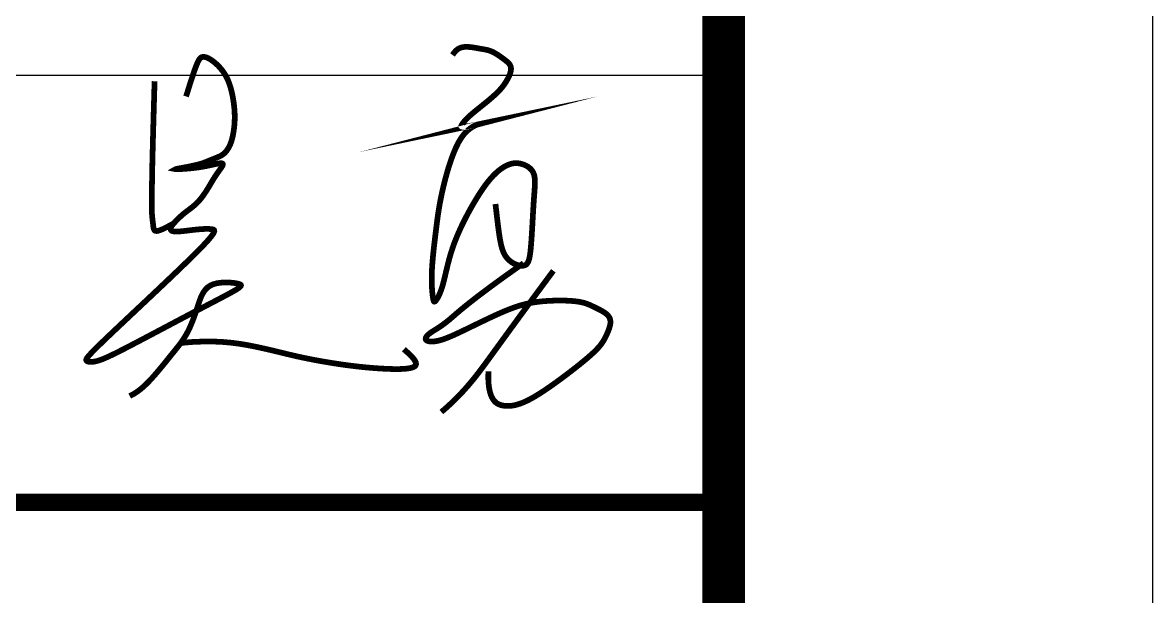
# Model space of a CAD drawing. Extents: x 4150464 to 4450492, y 483482 to 853422.
# Drawn here: x 4305052 to 4307688, y 836678 to 838016 of the extents above; entities that cross this region are included whole.
import ezdxf

# ---------------------------------------------------------------- set-up
doc = ezdxf.new("R2010")
doc.units = 0
doc.header["$LTSCALE"] = 1000
doc.header["$MEASUREMENT"] = 0
doc.layers.add('0-签名', color=2, linetype='Continuous')
doc.layers.add('图框', color=7, linetype='Continuous')

msp = doc.modelspace()

# ---------------------------------------------------------------- linework, layer by layer
at = {"color": 3}
msp.add_lwpolyline([(4248287.746026267, 811421.8895075452), (4248287.746026267, 853421.8895075452), (4307687.746026267, 853421.8895075452), (4307687.746026267, 811421.8895075452)], close=True, dxfattribs=at)
at = {"const_width": 100}
msp.add_lwpolyline([(4250787.746026267, 812421.8895075452), (4306687.746026267, 812421.8895075452), (4306687.746026267, 852421.8895075452), (4250787.746026267, 852421.8895075452)], close=True, dxfattribs=at)
at = {"layer": '0-签名', "color": 4, "const_width": 13.33333200047491}
for points in [[(4305433.654882859, 837844.1884467609), (4305442.164312785, 837871.3399261455), (4305449.044273026, 837892.506744249), (4305454.566342449, 837908.4436977492), (4305459.002099914, 837919.9055833239), (4305462.623124283, 837927.6471976512), (4305465.700994421, 837932.4233374088), (4305468.50728919, 837934.9887992744), (4305471.313587453, 837936.0983799265), (4305474.339918247, 837936.3903427315), (4305477.600111317, 837936.0368178119), (4305481.056446576, 837935.093401979), (4305484.671203947, 837933.6156920441), (4305488.406663343, 837931.6592848192), (4305492.225104686, 837929.2797771152), (4305496.088807891, 837926.5327657436), (4305499.960052877, 837923.4738475159), (4305503.802691406, 837920.1499812789), (4305507.586862619, 837916.5735740236), (4305511.284277503, 837912.7483947754), (4305514.866647046, 837908.6782125602), (4305518.305682233, 837904.366796405), (4305521.573094049, 837899.8179153348), (4305524.640593481, 837895.0353383762), (4305527.479891517, 837890.022834555), (4305530.069928603, 837884.7885705116), (4305532.418563033, 837879.3583033439), (4305534.540882559, 837873.762187764), (4305536.451974933, 837868.0303784832), (4305538.166927912, 837862.1930302144), (4305539.700829247, 837856.2802976693), (4305541.068766691, 837850.3223355599), (4305542.285827999, 837844.349298598), (4305543.364586297, 837838.3888284466), (4305544.307556213, 837832.4585145724), (4305545.114737745, 837826.5734333917), (4305545.786130894, 837820.7486613223), (4305546.32173566, 837814.9992747812), (4305546.721552042, 837809.3403501853), (4305546.985580041, 837803.786963952), (4305547.113819657, 837798.3541924979), (4305547.108156917, 837793.0561701148), (4305546.978021958, 837787.9032625887), (4305546.734730944, 837782.9048935801), (4305546.38960004, 837778.0704867495), (4305545.95394541, 837773.4094657577), (4305545.43908322, 837768.9312542649), (4305544.856329633, 837764.6452759316), (4305544.217000813, 837760.5609544183), (4305543.531155379, 837756.685514552), (4305542.803821769, 837753.0173858274), (4305542.038770869, 837749.5527989052), (4305541.239773573, 837746.2879844464), (4305540.410600771, 837743.2191731122), (4305539.555023352, 837740.3425955633), (4305538.676812205, 837737.6544824608), (4305537.779738224, 837735.151064466), (4305536.866315218, 837732.8254311234), (4305535.934028676, 837730.6581075154), (4305534.979107011, 837728.6264776078), (4305533.997778633, 837726.7079253665), (4305532.986271954, 837724.8798347577), (4305531.940815384, 837723.1195897469), (4305530.857637334, 837721.4045743009), (4305529.732966215, 837719.7121723851), (4305528.558001305, 837718.0244796912), (4305527.30382534, 837716.3424388154), (4305525.936491922, 837714.6717040786), (4305524.422054656, 837713.0179298024), (4305522.726567144, 837711.3867703087), (4305520.816082988, 837709.7838799183), (4305518.656655791, 837708.2149129533), (4305516.214339158, 837706.6855237347), (4305513.471216991, 837705.199795974), (4305510.473494399, 837703.7555309425), (4305507.283406796, 837702.3489593007), (4305503.963189589, 837700.9763117102), (4305500.575078191, 837699.6338188318), (4305497.181308012, 837698.3177113263), (4305493.844114463, 837697.0242198547), (4305490.625732955, 837695.7495750783), (4305487.561995794, 837694.49000771), (4305484.58312288, 837693.2417486717), (4305481.592931007, 837692.0010289373), (4305478.49523697, 837690.7640794809), (4305475.193857563, 837689.5271312762), (4305471.59260958, 837688.2864152973), (4305467.595309817, 837687.0381625183), (4305463.105775069, 837685.778603913), (4305458.071199129, 837684.5077395858), (4305452.612283793, 837683.2406461623), (4305446.893107856, 837681.9961693988), (4305441.077750109, 837680.7931550513), (4305435.33028935, 837679.6504488762), (4305429.814804371, 837678.5868966293), (4305424.695373967, 837677.6213440669), (4305420.136076934, 837676.7726369449), (4305416.282760853, 837676.055537778), (4305413.208348471, 837675.4684761118), (4305410.96753132, 837675.0057982514), (4305409.615000935, 837674.6618505011), (4305409.205448851, 837674.430979165), (4305409.7935666, 837674.3075305482), (4305411.434045717, 837674.2858509549), (4305414.181577737, 837674.3602866896), (4305418.052506793, 837674.5270687258), (4305422.909787423, 837674.789966716), (4305428.578026764, 837675.1546349814), (4305434.881831953, 837675.6267278437), (4305441.645810127, 837676.2118996242), (4305448.694568425, 837676.9158046443), (4305455.852713983, 837677.7440972256), (4305462.944853938, 837678.7024316895), (4305469.817597878, 837679.7879813446), (4305476.405565188, 837680.963995449), (4305482.665377705, 837682.1852422473), (4305488.553657264, 837683.4064899846), (4305494.0270257, 837684.5825069058), (4305499.042104849, 837685.6680612555), (4305503.555516546, 837686.6179212788), (4305507.523882626, 837687.3868552209), (4305510.912626465, 837687.9337148292), (4305513.722377593, 837688.2336858625), (4305515.962567076, 837688.2660375822), (4305517.642625986, 837688.0100392497), (4305518.771985389, 837687.4449601262), (4305519.360076355, 837686.5500694735), (4305519.416329952, 837685.3046365527), (4305518.950177249, 837683.6879306252), (4305517.981421766, 837681.6886440914), (4305516.571356832, 837679.3331619073), (4305514.791648228, 837676.657292167), (4305512.713961734, 837673.6968429654), (4305510.409963131, 837670.487622397), (4305507.951318201, 837667.0654385565), (4305505.409692721, 837663.4660995384), (4305502.856752476, 837659.7254134375), (4305500.349389906, 837655.8757331728), (4305497.885404103, 837651.9355909626), (4305495.447820821, 837647.9200638505), (4305493.019665811, 837643.8442288789), (4305490.58396483, 837639.7231630911), (4305488.123743629, 837635.5719435303), (4305485.622027962, 837631.4056472394), (4305483.061843582, 837627.2393512614), (4305480.429045402, 837623.0897031452), (4305477.72080496, 837618.9796324626), (4305474.937122955, 837614.9336392912), (4305472.078000089, 837610.9762237086), (4305469.143437057, 837607.1318857924), (4305466.133434559, 837603.4251256201), (4305463.047993296, 837599.8804432694), (4305459.887113963, 837596.5223388178), (4305456.656140694, 837593.3684020967), (4305453.381791358, 837590.4085819528), (4305450.096127254, 837587.6259169865), (4305446.831209684, 837585.0034457983), (4305443.61909995, 837582.5242069885), (4305440.491859353, 837580.1712391574), (4305437.481549195, 837577.9275809054), (4305434.620230776, 837575.7762708331), (4305431.930849909, 837573.7006615484), (4305429.399890454, 837571.6853616876), (4305427.004720778, 837569.7152938948), (4305424.722709254, 837567.775380814), (4305422.53122425, 837565.8505450892), (4305420.407634136, 837563.9257093645), (4305418.329307283, 837561.9857962837), (4305416.27361206, 837560.0157284907), (4305414.225460713, 837558.0060825862), (4305412.199940996, 837555.9700509957), (4305410.21968454, 837553.9264801012), (4305408.307322974, 837551.8942162851), (4305406.485487929, 837549.8921059289), (4305404.776811034, 837547.9389954149), (4305403.20392392, 837546.0537311251), (4305401.789458217, 837544.2551594418), (4305400.553845229, 837542.5583575121), (4305399.508714953, 837540.963325545), (4305398.663497059, 837539.4662945138), (4305398.027621221, 837538.0634953931), (4305397.610517107, 837536.7511591564), (4305397.421614392, 837535.5255167782), (4305397.470342743, 837534.3827992319), (4305397.766131835, 837533.3192374918), (4305398.324383486, 837532.3345176028), (4305399.184388109, 837531.4421458934), (4305400.391408266, 837530.6590837629), (4305401.990706517, 837530.0022926116), (4305404.027545426, 837529.4887338385), (4305406.547187553, 837529.1353688436), (4305409.59489546, 837528.9591590259), (4305413.215931708, 837528.9770657858), (4305417.431670264, 837529.1969415469), (4305422.167930725, 837529.5902028338), (4305427.326644089, 837530.1191571951), (4305432.809741356, 837530.7461121797), (4305438.519153528, 837531.4333753367), (4305444.356811603, 837532.1432542147), (4305450.224646583, 837532.8380563625), (4305456.024589467, 837533.480089329), (4305461.669572422, 837534.036058069), (4305467.116532282, 837534.4902571596), (4305472.333407046, 837534.8313785838), (4305477.288134716, 837535.0481143245), (4305481.948653289, 837535.1291563651), (4305486.282900767, 837535.063196688), (4305490.25881515, 837534.8389272767), (4305493.844334438, 837534.4450401138), (4305496.917463887, 837533.7866160201), (4305498.996477798, 837532.4342911674), (4305499.509717721, 837529.8750905648), (4305497.885525212, 837525.5960392212), (4305493.552241824, 837519.0841621461), (4305485.938209114, 837509.8264843489), (4305474.471768634, 837497.310030838), (4305458.581261941, 837481.0218266235), (4305437.990604131, 837460.710409943), (4305413.606004468, 837437.1703719483), (4305386.629245765, 837411.4578170201), (4305358.262110827, 837384.6288495392), (4305329.706382467, 837357.7395738862), (4305302.163843491, 837331.8460944414), (4305276.836276709, 837308.0045155857), (4305254.925464929, 837287.2709416999), (4305237.348932884, 837270.4434190586), (4305223.887172999, 837257.2877615157), (4305214.036419624, 837247.3117248185), (4305207.292907105, 837240.0230647151), (4305203.152869794, 837234.9295369533), (4305201.112542037, 837231.5388972808), (4305200.668158184, 837229.3589014455), (4305201.315952584, 837227.8973051952), (4305202.632663121, 837226.7483024963), (4305204.517041821, 837225.8518401904), (4305206.948344246, 837225.234303337), (4305209.905825957, 837224.9220769966), (4305213.368742516, 837224.9415462294), (4305217.316349487, 837225.3190960952), (4305221.727902428, 837226.0811116539), (4305226.582656904, 837227.2539779656), (4305231.901044915, 837228.8766442935), (4305237.868204229, 837231.0383167097), (4305244.710449046, 837233.8407654897), (4305252.654093576, 837237.3857609087), (4305261.92545202, 837241.7750732424), (4305272.750838586, 837247.1104727655), (4305285.356567478, 837253.4937297537), (4305299.968952901, 837261.026614482), (4305316.695808291, 837269.74870428), (4305335.170944007, 837279.4508046927), (4305354.90966964, 837289.8615283195), (4305375.427294778, 837300.7094877593), (4305396.239129011, 837311.7232956118), (4305416.860481929, 837322.6315644758), (4305436.806663122, 837333.1629069506), (4305455.59298218, 837343.0459356355), (4305472.820245381, 837352.0617187729), (4305488.431245748, 837360.2011471796), (4305502.454272994, 837367.5075673144), (4305514.917616832, 837374.0243256376), (4305525.849566974, 837379.7947686086), (4305535.278413132, 837384.862242687), (4305543.232445018, 837389.2700943328), (4305549.739952345, 837393.0616700053), (4305554.825452655, 837396.2837713393), (4305558.498374803, 837398.9970206709), (4305560.764375472, 837401.2654955115), (4305561.629111351, 837403.1532733717), (4305561.098239122, 837404.7244317634), (4305559.177415469, 837406.0430481972), (4305555.872297078, 837407.173200185), (4305551.188540636, 837408.1789652372), (4305545.181780919, 837409.0926962213), (4305538.107565095, 837409.8198474287), (4305530.271418422, 837410.2341485061), (4305521.978866159, 837410.2093291008), (4305513.535433568, 837409.61911886), (4305505.246645909, 837408.3372474306), (4305497.418028439, 837406.2374444599), (4305490.355106421, 837403.1934395949), (4305484.288595643, 837399.1216808758), (4305479.149974014, 837394.1094899145), (4305474.795909973, 837388.2869067157), (4305471.083071958, 837381.7839712843), (4305467.868128409, 837374.730723625), (4305465.007747763, 837367.2572037433), (4305462.35859846, 837359.493451643), (4305459.777348938, 837351.56950733), (4305457.141727072, 837343.6012759437), (4305454.413698481, 837335.6481231651), (4305451.57628822, 837327.7552798109), (4305448.612521342, 837319.9679766966), (4305445.505422902, 837312.331444639), (4305442.238017958, 837304.8909144539), (4305438.79333156, 837297.6916169573), (4305435.154388765, 837290.7787829661), (4305431.311130139, 837284.1816239702), (4305427.281158294, 837277.8652741576), (4305423.088991352, 837271.7788483908), (4305418.759147438, 837265.8714615325), (4305414.316144675, 837260.0922284443), (4305409.784501186, 837254.3902639893), (4305405.188735094, 837248.7146830296), (4305400.553364523, 837243.0146004274), (4305395.893006184, 837237.2455703064), (4305391.182671147, 837231.388903836), (4305386.38746907, 837225.432351447), (4305381.47250961, 837219.3636635696), (4305376.402902422, 837213.1705906352), (4305371.143757168, 837206.8408830736), (4305365.660183502, 837200.362291316), (4305359.917291085, 837193.7225657927), (4305353.883646861, 837186.9330145735), (4305347.541646939, 837180.0991762809), (4305340.877144715, 837173.3501471768), (4305333.875993587, 837166.8150235235), (4305326.524046953, 837160.6229015824), (4305318.807158208, 837154.9028776151), (4305310.71118075, 837149.7840478837), (4305302.221967977, 837145.3955086498)], [(4306055.231621009, 837940.7923265623), (4306059.100347933, 837946.4001449377), (4306063.045181933, 837950.8010789563), (4306067.055250169, 837954.1354643581), (4306071.119679803, 837956.5436368827), (4306075.227597996, 837958.1659322698), (4306079.368131909, 837959.142686259), (4306083.530408705, 837959.6142345897), (4306087.703555544, 837959.720913002), (4306091.875793722, 837959.585854697), (4306096.031721071, 837959.2633827222), (4306100.155029555, 837958.790617587), (4306104.229411139, 837958.2046798011), (4306108.238557788, 837957.5426898734), (4306112.166161467, 837956.8417683134), (4306115.995914141, 837956.1390356305), (4306119.711507775, 837955.471612334), (4306123.303580414, 837954.8628873487), (4306126.790554419, 837954.2813232613), (4306130.197798235, 837953.6816510742), (4306133.550680305, 837953.0186017894), (4306136.87456907, 837952.2469064088), (4306140.194832973, 837951.3212959352), (4306143.536840457, 837950.1965013708), (4306146.925959964, 837948.8272537172), (4306150.378801836, 837947.1836754447), (4306153.876943997, 837945.2974548936), (4306157.393206276, 837943.2156718711), (4306160.900408497, 837940.9854061855), (4306164.371370484, 837938.6537376442), (4306167.778912064, 837936.2677460555), (4306171.09585306, 837933.8745112268), (4306174.295013299, 837931.5211129657), (4306177.346796381, 837929.2407485689), (4306180.211941004, 837927.011085287), (4306182.848769643, 837924.795907859), (4306185.215604773, 837922.5590010239), (4306187.270768866, 837920.2641495212), (4306188.972584399, 837917.8751380902), (4306190.279373844, 837915.3557514697), (4306191.149459678, 837912.6697743989), (4306191.553848826, 837909.789441803), (4306191.514286037, 837906.7207893501), (4306191.065200507, 837903.4783028942), (4306190.241021439, 837900.0764682889), (4306189.076178029, 837896.5297713887), (4306187.60509948, 837892.8526980472), (4306185.86221499, 837889.0597341184), (4306183.88195376, 837885.1653654566), (4306181.681778078, 837881.1773614981), (4306179.211282592, 837877.0766260114), (4306176.403095041, 837872.8373463477), (4306173.189843164, 837868.4337098585), (4306169.504154698, 837863.8399038946), (4306165.278657381, 837859.0301158074), (4306160.445978952, 837853.9785329478), (4306154.938747147, 837848.6593426673), (4306148.734147978, 837843.0677872342), (4306141.987600535, 837837.2833285853), (4306134.899082181, 837831.4064835755), (4306127.668570277, 837825.5377690587), (4306120.496042189, 837819.7777018889), (4306113.581475277, 837814.2267989209), (4306107.124846905, 837808.9855770089), (4306101.326134433, 837804.1545530069), (4306096.337737053, 837799.8107743866), (4306092.121741257, 837795.937411089), (4306088.592655365, 837792.4941636727), (4306085.664987699, 837789.4407326956), (4306083.253246579, 837786.7368187166), (4306081.271940324, 837784.3421222935), (4306079.635577256, 837782.2163439847), (4306078.258665693, 837780.3191843489), (4306077.089290857, 837778.620380284), (4306076.209845573, 837777.1298140469), (4306075.736299563, 837775.8674042348), (4306075.784622553, 837774.8530694447), (4306076.470784265, 837774.1067282727), (4306077.910754425, 837773.6482993166), (4306080.220502756, 837773.497701173), (4306083.515998983, 837773.6748524385), (4306087.82804721, 837774.1800550192), (4306092.846789067, 837774.9351440577), (4306098.177200561, 837775.8423380053), (4306103.424257703, 837776.8038553137), (4306108.192936501, 837777.7219144341), (4306112.088212965, 837778.4987338185), (4306114.715063103, 837779.036531918), (4306115.678462925, 837779.2375271842), (4306114.699199676, 837778.9849841311), (4306111.96130554, 837778.0863515236), (4306107.764623941, 837776.3301241889), (4306102.4089983, 837773.5047969546), (4306096.194272039, 837769.3988646478), (4306089.42028858, 837763.8008220957), (4306082.386891345, 837756.4991641261), (4306075.393923755, 837747.282385566), (4306068.695137429, 837736.0408123373), (4306062.359916771, 837723.0720947408), (4306056.411554384, 837708.7757141714), (4306050.873342868, 837693.5511520244), (4306045.768574825, 837677.7978896953), (4306041.120542857, 837661.9154085787), (4306036.952539565, 837646.3031900702), (4306033.28785755, 837631.360715565), (4306030.135419459, 837617.4015077001), (4306027.446668122, 837604.3952540825), (4306025.158676414, 837592.2256835599), (4306023.20851721, 837580.776524981), (4306021.533263385, 837569.9315071946), (4306020.069987815, 837559.5743590489), (4306018.755763373, 837549.5888093922), (4306017.527662937, 837539.8585870734), (4306016.334696688, 837530.290179373), (4306015.173624054, 837520.8811073035), (4306014.053141765, 837511.6516503089), (4306012.981946557, 837502.6220878337), (4306011.968735163, 837493.8126993224), (4306011.022204317, 837485.2437642193), (4306010.151050752, 837476.9355619692), (4306009.363971203, 837468.9083720159), (4306008.668695982, 837461.1747483388), (4306008.069089721, 837453.7163430557), (4306007.568050635, 837446.5070828183), (4306007.168476935, 837439.5208942788), (4306006.873266834, 837432.7317040896), (4306006.685318544, 837426.1134389022), (4306006.607530277, 837419.6400253696), (4306006.642800247, 837413.2853901435), (4306006.791127987, 837407.0408420556), (4306007.040918319, 837400.9672186573), (4306007.377677386, 837395.1427396785), (4306007.786911328, 837389.6456248506), (4306008.254126291, 837384.5540939039), (4306008.764828414, 837379.9463665688), (4306009.304523842, 837375.9006625761), (4306009.858718717, 837372.4952016566), (4306010.419683308, 837369.7903385616), (4306011.006744389, 837367.7749681275), (4306011.645992858, 837366.4201202109), (4306012.363519616, 837365.6968246684), (4306013.185415562, 837365.5761113572), (4306014.137771597, 837366.0290101345), (4306015.246678619, 837367.0265508567), (4306016.538227528, 837368.5397633808), (4306018.029328873, 837370.553197037), (4306019.700171798, 837373.1054790479), (4306021.521765093, 837376.248756109), (4306023.46511755, 837380.0351749163), (4306025.501237961, 837384.5168821653), (4306027.601135117, 837389.746024552), (4306029.735817811, 837395.7747487719), (4306031.876294834, 837402.6552015208), (4306034.005171437, 837410.4100762389), (4306036.151438712, 837418.9442533462), (4306038.355684213, 837428.1331600063), (4306040.65849549, 837437.8522233833), (4306043.100460094, 837447.9768706416), (4306045.722165579, 837458.3825289453), (4306048.564199496, 837468.9446254582), (4306051.667149397, 837479.5385873448), (4306055.064838241, 837490.065915169), (4306058.764030621, 837500.5324030952), (4306062.764726538, 837510.9699186874), (4306067.06692599, 837521.41032951), (4306071.670628979, 837531.8855031272), (4306076.575835503, 837542.4273071035), (4306081.782545562, 837553.067609003), (4306087.290759157, 837563.8382763898), (4306093.091295938, 837574.7441378823), (4306099.138254145, 837585.6818663129), (4306105.376551673, 837596.5210955685), (4306111.751106412, 837607.1314595358), (4306118.206836255, 837617.3825921011), (4306124.688659094, 837627.1441271512), (4306131.141492821, 837636.2856985726), (4306137.510255327, 837644.6769402521), (4306143.747595169, 837652.2159734722), (4306149.837083551, 837658.9148690999), (4306155.770022342, 837664.8141853979), (4306161.537713412, 837669.9544806294), (4306167.13145863, 837674.3763130573), (4306172.542559864, 837678.1202409442), (4306177.762318984, 837681.2268225534), (4306182.782037857, 837683.7366161477), (4306187.599300027, 837685.6882486888), (4306192.236815727, 837687.1126219342), (4306196.723576865, 837688.0387063397), (4306201.088575346, 837688.4954723616), (4306205.36080308, 837688.5118904554), (4306209.569251971, 837688.1169310778), (4306213.742913929, 837687.3395646845), (4306217.910780858, 837686.2087617316), (4306222.083000463, 837684.7443186562), (4306226.19434363, 837682.9293358161), (4306230.160737045, 837680.7377395511), (4306233.89810739, 837678.1434562001), (4306237.322381348, 837675.1204121022), (4306240.349485605, 837671.6425335971), (4306242.895346844, 837667.6837470231), (4306244.875891747, 837663.2179787201), (4306246.235071321, 837658.2061185094), (4306247.028933862, 837652.5569101432), (4306247.341551987, 837646.1660608558), (4306247.256998314, 837638.929277882), (4306246.85934546, 837630.7422684559), (4306246.232666043, 837621.5007398119), (4306245.46103268, 837611.1003991847), (4306244.628517989, 837599.4369538089), (4306243.803249878, 837586.488193356), (4306242.989577412, 837572.5602372466), (4306242.175904945, 837558.0412873388), (4306241.350636834, 837543.3195454904), (4306240.502177433, 837528.7832135591), (4306239.618931098, 837514.8204934034), (4306238.689302183, 837501.8195868805), (4306237.701695044, 837490.1686958487), (4306236.632434306, 837480.1724912268), (4306235.409525685, 837471.8015201767), (4306233.948895164, 837464.9427989209), (4306232.166468728, 837459.483343683), (4306229.978172364, 837455.3101706852), (4306227.299932054, 837452.3102961506), (4306224.047673786, 837450.3707363016), (4306220.137323543, 837449.378507362), (4306215.530226498, 837449.2409046069), (4306210.36940457, 837449.9463395257), (4306204.843298867, 837451.5035026607), (4306199.140350497, 837453.9210845537), (4306193.449000567, 837457.2077757469), (4306187.957690184, 837461.3722667831), (4306182.854860455, 837466.4232482039), (4306178.328952487, 837472.3694105516), (4306174.509458435, 837479.297664308), (4306171.29007464, 837487.6077997112), (4306168.505548488, 837497.777826939), (4306165.990627369, 837510.2857561696), (4306163.580058669, 837525.6095975805), (4306161.108589776, 837544.2273613496), (4306158.410968078, 837566.6170576548), (4306155.321940963, 837593.2566966738)], [(4305360.181478387, 837879.6437382405), (4305358.233057086, 837812.2786598145), (4305356.76532613, 837759.2400535555), (4305355.705738679, 837718.5449412253), (4305354.981747887, 837688.2103445865), (4305354.520806911, 837666.2532854008), (4305354.250368912, 837650.6907854306), (4305354.097887043, 837639.5398664374), (4305353.990814463, 837630.817550184), (4305353.871397814, 837622.8683370231), (4305353.741057669, 837615.3466416721), (4305353.61600809, 837608.2343574397), (4305353.512463137, 837601.5133776346), (4305353.446636868, 837595.1655955645), (4305353.434743343, 837589.1729045387), (4305353.492996623, 837583.5171978651), (4305353.637610766, 837578.1803688526), (4305353.878703317, 837573.1448317643), (4305354.202005748, 837568.3950846822), (4305354.587153015, 837563.9161466432), (4305355.013780075, 837559.6930366848), (4305355.461521886, 837555.7107738431), (4305355.910013403, 837551.9543771553), (4305356.338889583, 837548.4088656586), (4305356.727785381, 837545.0592583895), (4305357.075131634, 837541.9037508499), (4305357.454542681, 837538.9932443991), (4305357.958428742, 837536.3918168612), (4305358.679200036, 837534.1635460604), (4305359.70926678, 837532.3725098213), (4305361.141039195, 837531.0827859675), (4305363.066927499, 837530.3584523234), (4305365.579341913, 837530.263586713), (4305368.726687519, 837530.8292858184), (4305372.381348878, 837531.9547217507), (4305376.371705415, 837533.5060854792), (4305380.526136553, 837535.3495679728), (4305384.673021719, 837537.3513602009), (4305388.640740336, 837539.3776531327), (4305392.257671831, 837541.2946377371), (4305395.352195629, 837542.968504983), (4305397.795753505, 837544.2955999782), (4305399.632036643, 837545.2928843829), (4305400.947798576, 837546.0074739957), (4305401.829792839, 837546.4864846154), (4305402.364772966, 837546.7770320403), (4305402.63949249, 837546.9262320693), (4305402.740704947, 837546.9812005009), (4305402.755163869, 837546.9890531341), (4305402.755163869, 837546.9890531341), (4305402.755163869, 837546.9890531341), (4305402.755163869, 837546.9890531341), (4305402.755163869, 837546.9890531341), (4305402.755163869, 837546.9890531341), (4305402.755163869, 837546.9890531341), (4305402.75516387, 837546.9890531341), (4305402.75516387, 837546.9890531341)], [(4306220.632190303, 837455.3116781285), (4306176.884354422, 837424.2987186392), (4306141.723551575, 837398.6901731922), (4306113.995953264, 837377.8414516433), (4306092.547730985, 837361.1079638493), (4306076.225056239, 837347.8451196665), (4306063.874100526, 837337.4083289511), (4306054.341035342, 837329.1530015597), (4306046.472032187, 837322.4345473482), (4306039.305084101, 837316.697701537), (4306032.645470282, 837311.7445008042), (4306026.490291471, 837307.466307191), (4306020.836648406, 837303.7544827387), (4306015.681641826, 837300.5003894893), (4306011.022372472, 837297.5953894844), (4306006.855941082, 837294.9308447656), (4306003.179448397, 837292.3981173744), (4305999.995793385, 837289.911503932), (4305997.331067937, 837287.4770393758), (4305995.21716217, 837285.1236932233), (4305993.685966208, 837282.8804349918), (4305992.769370166, 837280.7762341979), (4305992.499264165, 837278.8400603593), (4305992.907538325, 837277.1008829933), (4305994.026082765, 837275.5876716168), (4305995.875674414, 837274.3303616582), (4305998.432637432, 837273.3627521917), (4306001.662182788, 837272.7196082026), (4306005.529521452, 837272.4356946766), (4306009.999864393, 837272.5457765989), (4306015.038422579, 837273.0846189549), (4306020.610406982, 837274.0869867306), (4306026.681028568, 837275.5876449104), (4306033.220813445, 837277.6092873528), (4306040.221548263, 837280.1263234047), (4306047.68033481, 837283.1010912852), (4306055.594274873, 837286.4959292139), (4306063.960470241, 837290.2731754102), (4306072.776022699, 837294.395168093), (4306082.038034035, 837298.824245482), (4306091.743606038, 837303.5227457965), (4306101.869063567, 837308.4452819468), (4306112.30762377, 837313.5155656079), (4306122.931726867, 837318.6495831457), (4306133.613813081, 837323.7633209261), (4306144.226322629, 837328.7727653151), (4306154.641695736, 837333.5939026785), (4306164.732372618, 837338.1427193822), (4306174.370793498, 837342.3352017924), (4306183.465153931, 837346.1061669043), (4306192.06667081, 837349.4657542319), (4306200.262316361, 837352.4429339177), (4306208.139062813, 837355.0666761051), (4306215.783882394, 837357.3659509374), (4306223.28374733, 837359.3697285573), (4306230.72562985, 837361.1069791082), (4306238.196502181, 837362.6066727329), (4306245.764492695, 837363.8948826231), (4306253.422354349, 837364.9860941633), (4306261.143996242, 837365.8918957859), (4306268.903327473, 837366.6238759242), (4306276.674257145, 837367.1936230105), (4306284.430694357, 837367.6127254784), (4306292.146548208, 837367.8927717598), (4306299.795727801, 837368.045350288), (4306307.348276553, 837368.0791523352), (4306314.758775163, 837367.9912805324), (4306321.977938644, 837367.7759403507), (4306328.956482014, 837367.42733726), (4306335.645120287, 837366.9396767314), (4306341.994568481, 837366.3071642355), (4306347.95554161, 837365.5240052429), (4306353.478754689, 837364.5844052238), (4306358.535699547, 837363.4859496616), (4306363.180975256, 837362.2397440847), (4306367.489957699, 837360.8602740343), (4306371.53802276, 837359.3620250516), (4306375.400546325, 837357.7594826773), (4306379.152904277, 837356.0671324527), (4306382.870472498, 837354.2994599186), (4306386.628626875, 837352.470950616), (4306390.479067566, 837350.5931929257), (4306394.378791845, 837348.6661865865), (4306398.26112126, 837346.6870341776), (4306402.059377357, 837344.6528382776), (4306405.706881688, 837342.5607014657), (4306409.136955798, 837340.4077263204), (4306412.282921237, 837338.1910154207), (4306415.078099553, 837335.9076713454), (4306417.468374827, 837333.5523826252), (4306419.44988126, 837331.1101815978), (4306421.031315586, 837328.5636865529), (4306422.221374538, 837325.8955157804), (4306423.02875485, 837323.08828757), (4306423.462153257, 837320.1246202111), (4306423.530266492, 837316.987131994), (4306423.241791287, 837313.6584412076), (4306422.610739632, 837310.1303399529), (4306421.672384521, 837306.4313155739), (4306420.467314207, 837302.5990292251), (4306419.036116939, 837298.6711420612), (4306417.419380968, 837294.6853152371), (4306415.657694547, 837290.6792099075), (4306413.791645923, 837286.6904872272), (4306411.861823349, 837282.7568083508), (4306409.879824099, 837278.8945895464), (4306407.741281547, 837275.0352675377), (4306405.312838092, 837271.0890341604), (4306402.46113613, 837266.9660812516), (4306399.05281806, 837262.5766006478), (4306394.954526281, 837257.8307841856), (4306390.032903191, 837252.6388237013), (4306384.154591187, 837246.910911032), (4306377.231168121, 837240.588139771), (4306369.353953655, 837233.7352105409), (4306360.659202905, 837226.4477257221), (4306351.283170988, 837218.8212876939), (4306341.362113018, 837210.951498836), (4306331.032284111, 837202.9339615286), (4306320.429939384, 837194.8642781514), (4306309.69133395, 837186.8380510842), (4306298.941610201, 837178.9489513016), (4306288.261459623, 837171.2829241557), (4306277.720460976, 837163.9239835935), (4306267.38819302, 837156.9561435624), (4306257.334234515, 837150.4634180095), (4306247.628164222, 837144.5298208811), (4306238.3395609, 837139.2393661253), (4306229.538003311, 837134.676067688), (4306221.276641884, 837130.9007631731), (4306213.542913742, 837127.8815848073), (4306206.307827676, 837125.5634884737), (4306199.542392476, 837123.8914300555), (4306193.217616936, 837122.8103654359), (4306187.304509846, 837122.2652504977), (4306181.774079998, 837122.2010411245), (4306176.597336184, 837122.5626931989), (4306171.750119005, 837123.3115792638), (4306167.227596303, 837124.4747385003), (4306163.029767728, 837126.0956267489), (4306159.156632931, 837128.21769985), (4306155.608191561, 837130.8844136444), (4306152.384443271, 837134.1392239726), (4306149.485387709, 837138.0255866754), (4306146.911024529, 837142.586957593), (4306144.663286102, 837147.856169888), (4306142.751835701, 837153.8235660121), (4306141.188269319, 837160.4688657378), (4306139.98418295, 837167.7717888386), (4306139.15117259, 837175.7120550876), (4306138.700834231, 837184.269384258), (4306138.644763868, 837193.4234961229), (4306138.994557496, 837203.1541104554)], [(4306290.395167279, 837437.5123260661), (4306247.042727446, 837378.8627311059), (4306211.983352606, 837331.142429413), (4306184.04225951, 837292.884453648), (4306162.044664909, 837262.6218364711), (4306144.815785554, 837238.8876105438), (4306131.180838199, 837220.2148085255), (4306119.965039595, 837205.136463078), (4306109.993606491, 837192.1856068613), (4306100.277405438, 837180.1274546173), (4306090.569902167, 837168.6559494145), (4306080.810212205, 837157.6972164018), (4306070.937451081, 837147.1773807283), (4306060.890734322, 837137.0225675434), (4306050.609177459, 837127.1589019964), (4306040.031896016, 837117.5125092366), (4306029.098005522, 837108.0095144131)], [(4305418.095198717, 837268.9069657722), (4305447.467800003, 837271.4059071555), (4305474.180277837, 837272.521799223), (4305498.461190999, 837272.4531902792), (4305520.539098275, 837271.3986286288), (4305540.642558444, 837269.5566625763), (4305559.000130291, 837267.1258404262), (4305575.840372599, 837264.304710483), (4305591.391844148, 837261.2918210519), (4305605.875899415, 837258.2537441172), (4305619.485075643, 837255.2291463877), (4305632.404705767, 837252.224718252), (4305644.820122721, 837249.2471500996), (4305656.916659441, 837246.3031323191), (4305668.879648861, 837243.3993552995), (4305680.894423917, 837240.5425094296), (4305693.146317544, 837237.7392850986), (4305705.776572246, 837234.9974562551), (4305718.750068795, 837232.329131087), (4305731.987597536, 837229.7475013421), (4305745.409948811, 837227.2657587675), (4305758.937912961, 837224.8970951114), (4305772.492280332, 837222.6547021209), (4305785.993841264, 837220.5517715442), (4305799.363386101, 837218.6014951284), (4305812.533963664, 837216.8148660487), (4305825.487656693, 837215.1940831908), (4305838.218806406, 837213.7391468675), (4305850.721754026, 837212.450057392), (4305862.990840767, 837211.3268150769), (4305875.020407852, 837210.3694202353), (4305886.804796497, 837209.5778731804), (4305898.338347924, 837208.9521742244), (4305909.586643063, 837208.500333292), (4305920.400221695, 837208.2623987489), (4305930.600863314, 837208.2864285719), (4305940.010347415, 837208.6204807381), (4305948.450453489, 837209.3126132244), (4305955.742961032, 837210.4108840076), (4305961.709649536, 837211.9633510648), (4305966.172298496, 837214.0180723728), (4305968.982546865, 837216.623419968), (4305970.111471443, 837219.8290221242), (4305969.56000849, 837223.6848211752), (4305967.329094264, 837228.240759454), (4305963.419665026, 837233.5467792947), (4305957.832657034, 837239.65282303), (4305950.569006549, 837246.608832994), (4305941.629649831, 837254.4647515197)]]:
    msp.add_lwpolyline(points, dxfattribs=at)
at = {"layer": '图框', "color": 0}
msp.add_line((4300987.746026267, 837893.6402678171), (4306665.90219261, 837893.6402678171), dxfattribs=at)
at = {"layer": '图框', "color": 4, "const_width": 98.59051702045936}
msp.add_lwpolyline([(4300987.746026267, 852421.8895075452), (4306687.746026267, 852421.8895075452), (4306687.746026267, 812421.8895075452), (4300987.746026267, 812421.8895075452)], close=True, dxfattribs=at)
at = {"layer": '图框', "color": 0, "const_width": 40.338}
msp.add_lwpolyline([(4300987.746026267, 836897.6402678171), (4306665.90219261, 836897.6402678171)], dxfattribs=at)

doc.saveas('drawing.dxf')
